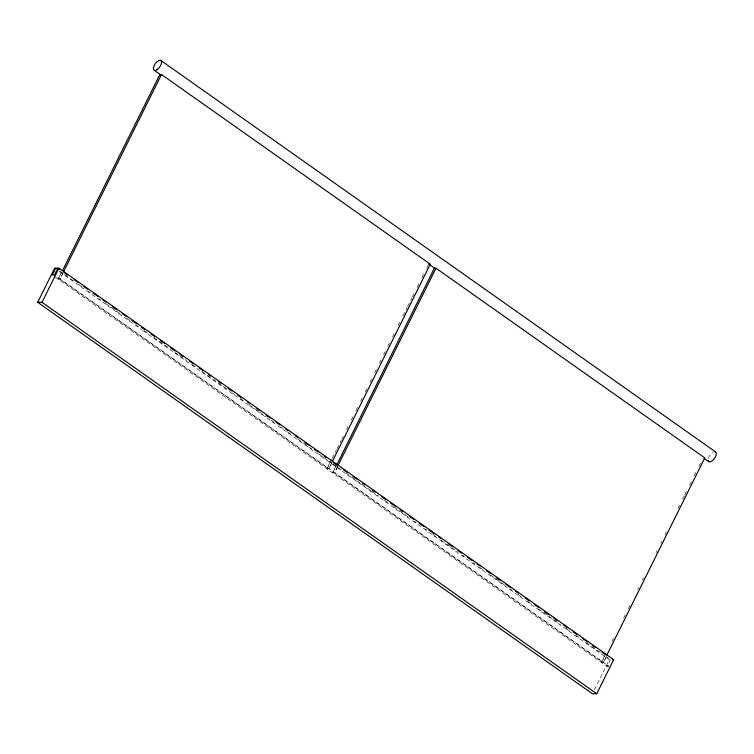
<?xml version="1.0" encoding="UTF-8"?>
<svg xmlns="http://www.w3.org/2000/svg" width="754" height="754" viewBox="0 0 754 754"><rect width="100%" height="100%" fill="white"/><g stroke="black" fill="none" stroke-linecap="round" stroke-linejoin="round"><path stroke-width="0.57" stroke-dasharray="3.77 2.83" d="M61.423 272.251L58.039 279.065L60.197 279.065L63.581 272.251M58.303 279.065L61.451 272.741M63.063 272.741L59.924 279.065L328.716 468.743L331.854 462.419M330.214 461.929L326.821 468.743L328.98 468.743L332.373 461.929M327.095 468.743L331.807 459.252M332.326 458.196L336.52 449.761M337.038 448.705L341.232 440.27M341.751 439.214L343.324 436.057M346.463 429.723L348.037 426.566M351.175 420.242L353.268 416.019M355.888 410.751L357.98 406.529M360.601 401.26L362.165 398.093M365.304 391.769L366.878 388.602M370.016 382.278L371.59 379.111M374.729 372.787L376.303 369.62M379.441 363.296L381.015 360.129M383.626 354.861L385.718 350.638M387.82 346.425L390.431 341.147M392.523 336.934L395.143 331.656M398.282 325.332L399.856 322.165M402.994 315.841L407.188 307.406M407.707 306.35L411.891 297.915M412.419 296.859L413.993 293.702M417.132 287.368L419.224 283.155M421.844 277.877L423.937 273.664M426.557 268.386L428.121 265.229M332.816 472.777L336.482 465.397M337.575 466.453L334.437 472.777L603.219 662.455L605.839 657.186M604.717 655.641L601.334 662.455L603.492 662.455L606.395 656.611M601.598 662.455L604.746 656.131M612.069 641.371L613.643 638.204M623.586 618.167L625.679 613.954M628.299 608.676L630.391 604.463M637.724 589.694L638.77 587.592M642.427 580.203L643.482 578.101M656.037 552.795L657.092 550.684M660.749 543.304L661.795 541.193M664.943 534.869L666.508 531.702M678.025 508.498L679.599 505.34M682.738 499.007L684.312 495.849M684.83 494.794L686.404 491.627M689.542 485.303L691.635 481.08M694.255 475.812L696.347 471.599M698.967 466.321L700.532 463.154M594.482 689.637L609.355 659.675L143.072 330.629M55.174 277.048L607.055 666.498L610.438 659.675M607.055 666.498L609.204 666.498L56.38 276.379M59.519 270.903L73.967 281.101M78.774 284.494L82.62 287.208M88.388 291.28L90.31 292.637M98.972 298.744L100.895 300.101M105.701 303.494L122.044 315.021M126.851 318.414L130.696 321.129M136.465 325.2L138.387 326.557M144.155 330.629L148.962 334.022M153.769 337.415L170.112 348.942M174.919 352.335L178.764 355.049M179.725 355.728L186.455 360.478M192.223 364.55L197.03 367.943M201.836 371.336L226.831 388.979M232.6 393.041L234.522 394.399M240.29 398.47L245.097 401.863M248.943 404.578L266.256 416.792M271.063 420.185L274.908 422.9M280.677 426.971L282.599 428.329M287.406 431.722L293.174 435.784M297.981 439.177L314.324 450.713M319.131 454.106L322.976 456.82M323.937 457.499L332.118 463.267M333.07 463.946L341.242 469.714M346.048 473.107L371.043 490.741M372.005 491.419L378.734 496.17M384.502 500.241L388.348 502.956M394.116 507.027L409.497 517.875M414.304 521.268L416.227 522.626M424.888 528.733L426.811 530.09M432.579 534.162L436.425 536.876M441.231 540.269L457.574 551.805M462.381 555.198L464.304 556.556M472.956 562.654L474.879 564.011M479.685 567.404L484.492 570.797M490.26 574.868L505.642 585.726M510.449 589.119L512.371 590.476M518.139 594.548L522.946 597.941M527.753 601.324L532.56 604.717M538.328 608.789L560.439 624.397M566.207 628.468L571.014 631.861M575.82 635.254L580.627 638.647M586.405 642.71L601.786 653.567M606.593 656.96L608.525 658.327M59.434 271.6L142.11 329.95M708.411 458.206A5.947 2.79 -54.8 0 1 712.737 452.419M335.926 465.963L332.542 472.777L334.701 472.777L338.084 465.963L335.926 465.963"/><path stroke-width="1.13" d="M37.7 302.307L54.627 268.207L58.944 268.207L613.671 659.675L596.744 693.774L592.427 693.774L37.7 302.307L42.017 302.307L596.744 693.774M55.702 268.207L52.318 275.031L54.476 275.031L57.86 268.207L59.783 269.564M42.017 302.307L58.944 268.207M62.497 270.629L159.857 74.495L161.479 74.495L430.261 264.173L332.382 461.363M63.59 271.685L161.479 74.495M337 464.341L434.361 268.207L435.982 268.207L704.773 457.885L606.885 655.075M338.094 465.397L435.982 268.207M428.649 264.173L430.261 264.173M612.597 659.675L613.671 659.675M160.743 60.386L715.471 451.844M154.231 70.301L160.96 75.051M429.196 264.343L434.964 268.405M704.161 458.375L708.967 461.768M64.59 272.957L67.474 274.993M74.203 279.743L78.048 282.458M83.817 286.529L87.662 289.244M93.43 293.315L98.237 296.708M103.044 300.101L105.928 302.137M112.666 306.887L116.512 309.592M122.28 313.664L126.125 316.378M131.893 320.45L136.7 323.843M141.507 327.236L144.391 329.272M151.12 334.022L154.966 336.736M160.734 340.808L164.579 343.522M170.347 347.594L175.154 350.978M179.961 354.371L182.845 356.406M189.574 361.157L193.42 363.871M199.188 367.943L203.033 370.657M208.801 374.729L210.724 376.086M218.415 381.515L221.299 383.55M228.028 388.301L231.874 391.015M237.642 395.077L241.487 397.792M247.255 401.863L249.178 403.22M256.869 408.649L259.753 410.685M266.482 415.435L270.328 418.15M276.105 422.221L279.951 424.936M285.719 429.007L287.642 430.364M295.332 435.784L298.216 437.82M304.946 442.57L308.791 445.284M314.559 449.356L318.405 452.07M324.173 456.142L326.096 457.499M333.786 462.928L336.67 464.964M343.4 469.714L347.245 472.428M353.013 476.49L356.859 479.205M362.627 483.276L364.55 484.634M372.24 490.062L375.124 492.098M381.854 496.848L385.699 499.563M390.506 502.956L395.313 506.349M400.12 509.742L403.004 511.777M409.733 516.528L413.578 519.233M419.347 523.304L424.153 526.697M428.96 530.09L433.776 533.483M438.583 536.876L441.467 538.912M448.196 543.662L452.042 546.377M457.81 550.448L461.655 553.163M467.423 557.234L472.23 560.618M477.037 564.011L479.921 566.047M486.65 570.797L490.496 573.511M496.264 577.583L500.109 580.297M505.877 584.369L510.684 587.762M515.491 591.155L518.375 593.191M525.104 597.941L528.95 600.655M534.718 604.717L538.563 607.432M544.331 611.503L549.138 614.896M553.945 618.289L556.829 620.325M563.558 625.075L567.404 627.79M573.172 631.861L577.017 634.576M582.785 638.647L587.592 642.04M592.399 645.424L595.292 647.46M602.022 652.21L605.867 654.924M714.707 451.693A5.947 2.79 -54.8 0 1 714.292 458.696A5.947 2.79 -54.8 0 1 708.138 460.477M156.973 69.736A5.947 2.79 -54.8 0 0 161.281 60.876A5.947 2.79 -54.8 0 0 154.212 65.419A5.947 2.79 -54.8 0 0 156.973 69.736"/></g></svg>
